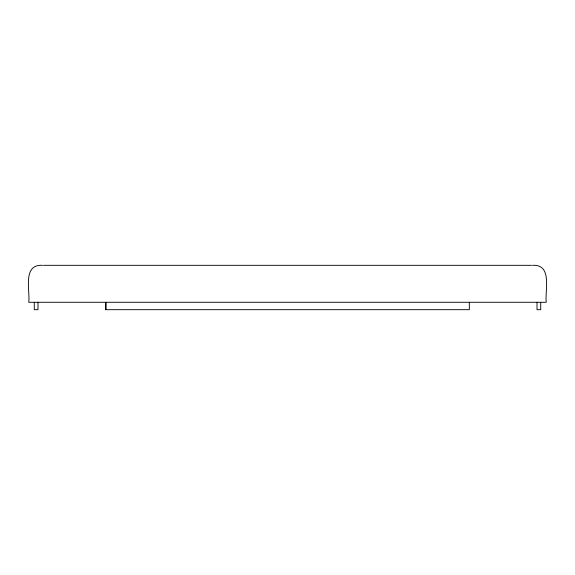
<?xml version="1.0" encoding="UTF-8"?>
<svg xmlns="http://www.w3.org/2000/svg" width="575" height="575" viewBox="0 0 575 575"><rect width="100%" height="100%" fill="white"/><g stroke="black" fill="none" stroke-linecap="round" stroke-linejoin="round"><path stroke-width="0.86" d="M42.572 265.319C22.137 264.026 30.274 290.885 28.75 302.285L546.25 302.285C544.726 290.885 552.863 264.026 532.428 265.319M43.535 265.319L531.465 265.319M540.708 302.285L540.708 309.681L537.007 309.681L537.007 302.285M469.337 302.285L469.337 309.681L105.663 309.681L105.663 302.285M106.044 302.285L106.044 309.681M37.993 302.285L37.993 309.681L34.292 309.681L34.292 302.285"/></g></svg>
